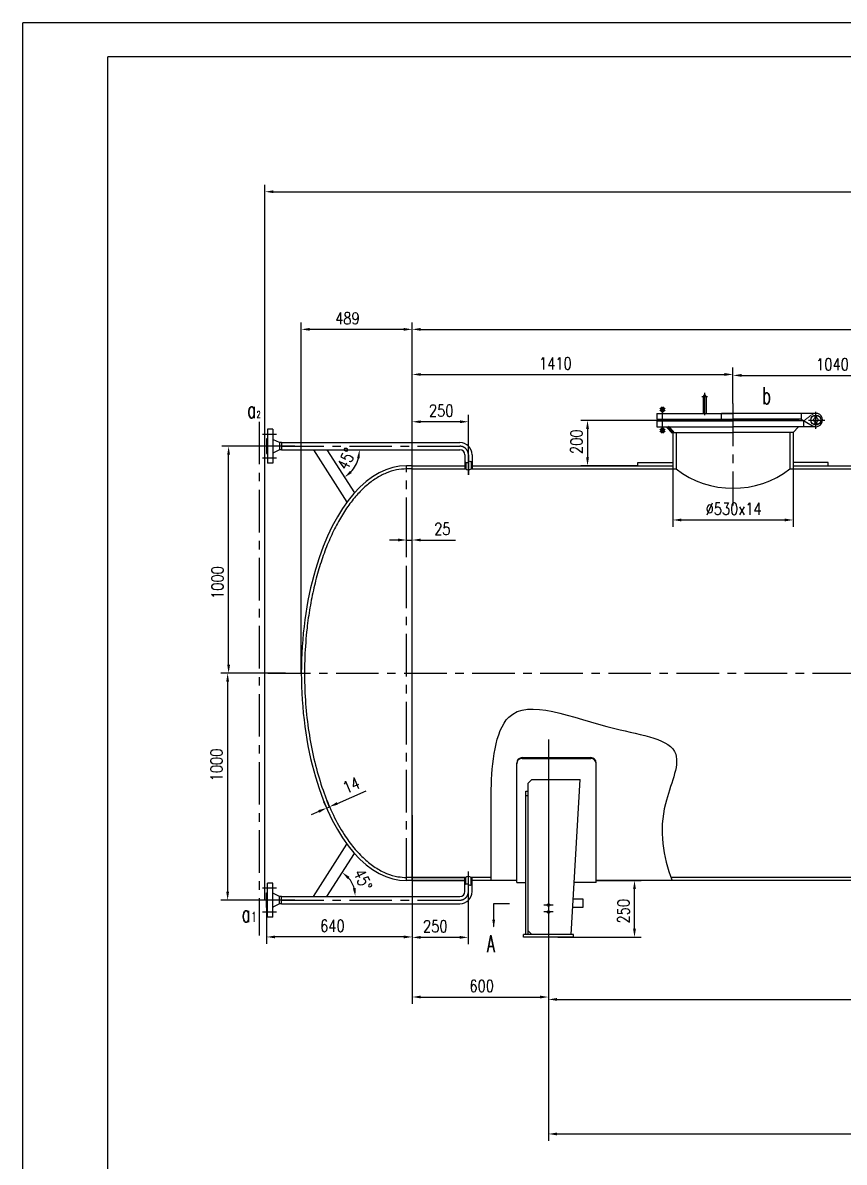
# Model space of a CAD drawing. Header units: millimetres. Extents: x -7118 to 19537, y -1001 to 8760.
# Drawn here: x -375 to 3244, y 3739 to 8760 of the extents above; entities that cross this region are included whole.
import ezdxf

# ---------------------------------------------------------------- set-up
doc = ezdxf.new("R2010")
doc.units = ezdxf.units.MM
doc.header["$LTSCALE"] = 15
for name, pattern in [('ACAD_ISO02W100', [11, 8, -3]), ('ACAD_ISO04W100', [30, 24, -3, 0, -3]), ('ACAD_ISO10W100', [18.7, 12, -3, 0.7, -3]), ('CENTER', [2, 1.25, -0.25, 0.25, -0.25])]:
    doc.linetypes.add(name, pattern=pattern)
doc.layers.get('0').update_dxf_attribs({"color": 3, "linetype": 'CONTINUOUS'})
doc.layers.get('DEFPOINTS').update_dxf_attribs({"linetype": 'CONTINUOUS'})
for name, color, linetype in [('2细线层', 2, 'CONTINUOUS'), ('6文字层', 2, 'CONTINUOUS'), ('7标注层', 2, 'CONTINUOUS'), ('图框层', 7, 'CONTINUOUS'), ('点划线', 1, 'ACAD_ISO04W100')]:
    doc.layers.add(name, color=color, linetype=linetype)
doc.layers.add('粗实线', color=2, linetype='CONTINUOUS', lineweight=70)
doc.layers.add('虚线', color=6, linetype='ACAD_ISO02W100', lineweight=18)
doc.styles.add('HZ1', font='txt.shx', dxfattribs={"width": 0.7, "height": 4, "bigfont": 'hz.shx'})
doc.styles.add('PC_TEXTSTYLE', font='txt.shx', dxfattribs={"width": 0.8, "bigfont": 'hzfs.shx'})
doc.dimstyles.get("Standard").update_dxf_attribs({"dimtxt": 0.18, "dimasz": 0.18, "dimexe": 0.18, "dimexo": 0.0625, "dimgap": 0.09, "dimtad": 0, "dimtih": 1, "dimtoh": 1, "dimdec": 4, "dimzin": 0, "dimdsep": 46, "dimtxsty": 'Standard', "dimcen": 0.09, "dimadec": 0, "dimazin": 0, "dimtfac": 1, "dimtdec": 4, "dimtofl": 0, "dimtmove": 0, "dimatfit": 3, "dimfxl": 0, "dimtolj": 1, "dimtzin": 0, "dimarcsym": 0})
doc.dimstyles.new('TH_GBDIM', dxfattribs={"dimscale": 15, "dimtxt": 3.5, "dimasz": 2.5, "dimexe": 2, "dimexo": 0, "dimgap": 1.5, "dimtad": 1, "dimdec": 1, "dimzin": 0, "dimdsep": 46, "dimtxsty": 'PC_TEXTSTYLE', "dimcen": 2.5, "dimadec": 0, "dimazin": 0, "dimtfac": 0.714286, "dimtdec": 4, "dimtmove": 0, "dimatfit": 3, "dimfxl": 0, "dimtolj": 1, "dimtzin": 0, "dimarcsym": 0})

# ---------------------------------------------------------------- blocks, each defined once
blk = doc.blocks.new('*D208')
at = {"color": 0, "lineweight": -2, "ltscale": 10}
for p, q in [((2754.4, 7038.9), (2703.3, 7038.9)), ((2703.5, 7011.1), (2703.5, 7038.7)), ((2703.4, 7010.9), (2703.3, 7010.9))]:
    blk.add_line(p, q, dxfattribs=at)
at = {"color": 0, "ltscale": 10}
for points in [[(2703.4, 7038.7), (2703.5, 7038.7), (2703.5, 7038.9)], [(2703.4, 7011.1), (2703.5, 7011.1), (2703.5, 7010.9)]]:
    blk.add_solid(points, dxfattribs=at)
at = {"layer": 'DEFPOINTS', "color": 0, "ltscale": 10}
for p in [(2703.5, 7038.9), (2754.4, 7038.9), (2703.5, 7010.9)]:
    blk.add_point(p, dxfattribs=at)
blk = doc.blocks.new('*D212')
at = {"layer": '7标注层', "color": 0, "lineweight": -2, "ltscale": 10}
for p, q in [((2489.4, 6850.6), (2489.4, 6539)), ((3019.4, 6850.6), (3019.4, 6539)), ((2526.9, 6569), (2981.9, 6569))]:
    blk.add_line(p, q, dxfattribs=at)
at = {"layer": '7标注层', "color": 0, "ltscale": 10}
for points in [[(2526.9, 6575.3), (2526.9, 6562.8), (2489.4, 6569)], [(2981.9, 6575.3), (2981.9, 6562.8), (3019.4, 6569)]]:
    blk.add_solid(points, dxfattribs=at)
at = {"layer": 'DEFPOINTS', "color": 0, "ltscale": 10}
for p in [(2489.4, 6850.6), (3019.4, 6850.6), (3019.4, 6569)]:
    blk.add_point(p, dxfattribs=at)
at = {"layer": '7标注层', "color": 0, "ltscale": 10, "insert": (2757.1, 6617.8), "char_height": 52.5, "attachment_point": 5, "style": 'PC_TEXTSTYLE'}
blk.add_mtext('\\A1;%%c530x14{}{}', dxfattribs=at)
blk = doc.blocks.new('*D217')
at = {"layer": '7标注层', "color": 0, "lineweight": -2, "ltscale": 10}
for p, q in [((692.1, 6893.9), (501.9, 6893.9)), ((531.9, 5931.4), (531.9, 6856.4)), ((783, 5893.9), (501.9, 5893.9))]:
    blk.add_line(p, q, dxfattribs=at)
at = {"layer": '7标注层', "color": 0, "ltscale": 10}
for points in [[(525.7, 6856.4), (538.2, 6856.4), (531.9, 6893.9)], [(525.7, 5931.4), (538.2, 5931.4), (531.9, 5893.9)]]:
    blk.add_solid(points, dxfattribs=at)
at = {"layer": 'DEFPOINTS', "color": 0, "ltscale": 10}
for p in [(531.9, 6893.9), (692.1, 6893.9), (783, 5893.9)]:
    blk.add_point(p, dxfattribs=at)
at = {"layer": '7标注层', "color": 0, "ltscale": 10, "insert": (483.2, 6293.3), "char_height": 52.5, "attachment_point": 5, "rotation": 90, "style": 'PC_TEXTSTYLE'}
blk.add_mtext('\\A1;1000', dxfattribs=at)
blk = doc.blocks.new('*D218')
at = {"layer": '7标注层', "color": 0, "lineweight": -2, "ltscale": 10}
for p, q in [((734.7, 5893.9), (497.6, 5893.9)), ((527.6, 5856.4), (527.6, 4931.4)), ((692.1, 4893.9), (497.6, 4893.9))]:
    blk.add_line(p, q, dxfattribs=at)
at = {"layer": '7标注层', "color": 0, "ltscale": 10}
for points in [[(521.4, 5856.4), (533.9, 5856.4), (527.6, 5893.9)], [(521.4, 4931.4), (533.9, 4931.4), (527.6, 4893.9)]]:
    blk.add_solid(points, dxfattribs=at)
at = {"layer": 'DEFPOINTS', "color": 0, "ltscale": 10}
for p in [(734.7, 5893.9), (527.6, 4893.9), (692.1, 4893.9)]:
    blk.add_point(p, dxfattribs=at)
at = {"layer": '7标注层', "color": 0, "ltscale": 10, "insert": (478.9, 5489.2), "char_height": 52.5, "attachment_point": 5, "rotation": 90, "style": 'PC_TEXTSTYLE'}
blk.add_mtext('\\A1;1000', dxfattribs=at)
blk = doc.blocks.new('*D219')
at = {"layer": '7标注层', "color": 0, "lineweight": -2, "ltscale": 10}
for p, q in [((1341.3, 5035.7), (1341.3, 4436.9)), ((1941.3, 4729.9), (1941.3, 4436.9)), ((1378.8, 4466.9), (1903.8, 4466.9))]:
    blk.add_line(p, q, dxfattribs=at)
at = {"layer": '7标注层', "color": 0, "ltscale": 10}
for points in [[(1378.8, 4473.1), (1378.8, 4460.6), (1341.3, 4466.9)], [(1903.8, 4473.1), (1903.8, 4460.6), (1941.3, 4466.9)]]:
    blk.add_solid(points, dxfattribs=at)
at = {"layer": 'DEFPOINTS', "color": 0, "ltscale": 10}
for p in [(1341.3, 5035.7), (1941.3, 4729.9), (1941.3, 4466.9)]:
    blk.add_point(p, dxfattribs=at)
at = {"layer": '7标注层', "color": 0, "ltscale": 10, "insert": (1647.1, 4515.6), "char_height": 52.5, "attachment_point": 5, "style": 'PC_TEXTSTYLE'}
blk.add_mtext('\\A1;600', dxfattribs=at)
blk = doc.blocks.new('*D220')
at = {"layer": '7标注层', "color": 0, "lineweight": -2, "ltscale": 10}
for p, q in [((1941.3, 4729.9), (1941.3, 4426.4)), ((4941.3, 4757.3), (4941.3, 4426.4)), ((1978.8, 4456.4), (4903.8, 4456.4))]:
    blk.add_line(p, q, dxfattribs=at)
at = {"layer": '7标注层', "color": 0, "ltscale": 10}
for points in [[(1978.8, 4462.6), (1978.8, 4450.1), (1941.3, 4456.4)], [(4903.8, 4462.6), (4903.8, 4450.1), (4941.3, 4456.4)]]:
    blk.add_solid(points, dxfattribs=at)
at = {"layer": 'DEFPOINTS', "color": 0, "ltscale": 10}
for p in [(1941.3, 4729.9), (4941.3, 4757.3), (4941.3, 4456.4)]:
    blk.add_point(p, dxfattribs=at)
at = {"layer": '7标注层', "color": 0, "ltscale": 10, "insert": (3488.5, 4505.1), "char_height": 52.5, "attachment_point": 5, "style": 'PC_TEXTSTYLE'}
blk.add_mtext('\\A1;3000', dxfattribs=at)
blk = doc.blocks.new('*D221')
at = {"layer": '7标注层', "color": 0, "lineweight": -2, "ltscale": 10}
for p, q in [((1278.8, 6480.7), (1241.3, 6480.7)), ((1316.3, 6417), (1316.3, 6510.7)), ((1316.3, 6480.7), (1341.3, 6480.7)), ((1341.3, 6417), (1341.3, 6510.7)), ((1378.8, 6480.7), (1531.3, 6480.7))]:
    blk.add_line(p, q, dxfattribs=at)
at = {"layer": '7标注层', "color": 0, "ltscale": 10}
for points in [[(1278.8, 6487), (1278.8, 6474.5), (1316.3, 6480.7)], [(1378.8, 6487), (1378.8, 6474.5), (1341.3, 6480.7)]]:
    blk.add_solid(points, dxfattribs=at)
at = {"layer": 'DEFPOINTS', "color": 0, "ltscale": 10}
for p in [(1341.3, 6480.7), (1316.3, 6417), (1341.3, 6417)]:
    blk.add_point(p, dxfattribs=at)
at = {"layer": '7标注层', "color": 0, "ltscale": 10, "insert": (1473.8, 6529.5), "char_height": 52.5, "attachment_point": 5, "style": 'PC_TEXTSTYLE'}
blk.add_mtext('\\A1;25', dxfattribs=at)
blk = doc.blocks.new('*D222')
at = {"layer": '7标注层', "color": 0, "lineweight": -2, "ltscale": 10}
blk.add_arc((964.7, 6877.9), 144, 317.6175, 345.039, dxfattribs=at)
at = {"layer": '7标注层', "color": 0, "ltscale": 10}
for points in [[(1097.7, 6841.6), (1110.1, 6839.9), (1108.7, 6877.9)], [(1075.1, 6776.1), (1067.1, 6785.6), (1042.4, 6756.7)]]:
    blk.add_solid(points, dxfattribs=at)
at = {"layer": 'DEFPOINTS', "color": 0, "ltscale": 10}
for p in [(764.3, 6877.9), (964.7, 6877.9), (1551.1, 6877.9), (1077.9, 6788.8), (1086.5, 6687.9)]:
    blk.add_point(p, dxfattribs=at)
at = {"layer": '7标注层', "color": 0, "ltscale": 10, "insert": (1051.2, 6838), "char_height": 52.5, "attachment_point": 5, "rotation": 65.2495, "style": 'PC_TEXTSTYLE'}
blk.add_mtext('\\A1;45%%d{}{}', dxfattribs=at)
blk = doc.blocks.new('*D223')
at = {"layer": '7标注层', "color": 0, "lineweight": -2, "ltscale": 10}
for p, q in [((1341.3, 6793.9), (1341.3, 7240.4)), ((2754.4, 7082.2), (2754.4, 7240.4)), ((1378.8, 7210.4), (2716.9, 7210.4))]:
    blk.add_line(p, q, dxfattribs=at)
at = {"layer": '7标注层', "color": 0, "ltscale": 10}
for points in [[(1378.8, 7216.6), (1378.8, 7204.1), (1341.3, 7210.4)], [(2716.9, 7216.6), (2716.9, 7204.1), (2754.4, 7210.4)]]:
    blk.add_solid(points, dxfattribs=at)
at = {"layer": 'DEFPOINTS', "color": 0, "ltscale": 10}
for p in [(2754.4, 7210.4), (2754.4, 7082.2), (1341.3, 6793.9)]:
    blk.add_point(p, dxfattribs=at)
at = {"layer": '7标注层', "color": 0, "ltscale": 10, "insert": (1971.6, 7259.1), "char_height": 52.5, "attachment_point": 5, "style": 'PC_TEXTSTYLE'}
blk.add_mtext('\\A1;1410{}{}', dxfattribs=at)
blk = doc.blocks.new('*D224')
at = {"layer": '7标注层', "color": 0, "lineweight": -2, "ltscale": 10}
for p, q in [((2466.4, 7007.9), (2083.5, 7007.9)), ((2113.5, 6970.4), (2113.5, 6845.4)), ((2334.4, 6807.9), (2083.5, 6807.9))]:
    blk.add_line(p, q, dxfattribs=at)
at = {"layer": '7标注层', "color": 0, "ltscale": 10}
for points in [[(2107.2, 6970.4), (2119.7, 6970.4), (2113.5, 7007.9)], [(2107.2, 6845.4), (2119.7, 6845.4), (2113.5, 6807.9)]]:
    blk.add_solid(points, dxfattribs=at)
at = {"layer": 'DEFPOINTS', "color": 0, "ltscale": 10}
for p in [(2466.4, 7007.9), (2113.5, 6807.9), (2334.4, 6807.9)]:
    blk.add_point(p, dxfattribs=at)
at = {"layer": '7标注层', "color": 0, "ltscale": 10, "insert": (2064.7, 6913.9), "char_height": 52.5, "attachment_point": 5, "rotation": 90, "style": 'PC_TEXTSTYLE'}
blk.add_mtext('\\A1;200', dxfattribs=at)
blk = doc.blocks.new('*D225')
at = {"layer": '7标注层', "color": 0, "lineweight": -2, "ltscale": 10}
for p, q in [((2754.4, 7120.1), (2754.4, 7236.3)), ((3790.3, 7056.9), (3790.3, 7236.3)), ((2791.9, 7206.3), (3752.8, 7206.3))]:
    blk.add_line(p, q, dxfattribs=at)
at = {"layer": '7标注层', "color": 0, "ltscale": 10}
for points in [[(2791.9, 7212.5), (2791.9, 7200), (2754.4, 7206.3)], [(3752.8, 7212.5), (3752.8, 7200), (3790.3, 7206.3)]]:
    blk.add_solid(points, dxfattribs=at)
at = {"layer": 'DEFPOINTS', "color": 0, "ltscale": 10}
for p in [(3790.3, 7206.3), (2754.4, 7120.1), (3790.3, 7056.9)]:
    blk.add_point(p, dxfattribs=at)
at = {"layer": '7标注层', "color": 0, "ltscale": 10, "insert": (3192.7, 7255), "char_height": 52.5, "attachment_point": 5, "style": 'PC_TEXTSTYLE'}
blk.add_mtext('\\A1;1040{}{}', dxfattribs=at)
blk = doc.blocks.new('*D241')
at = {"layer": '7标注层', "color": 0, "lineweight": -2, "ltscale": 10}
for p, q in [((1341.3, 6793.9), (1341.3, 7031.9)), ((1588.6, 6768.6), (1588.6, 7031.9)), ((1551.1, 7001.9), (1378.8, 7001.9))]:
    blk.add_line(p, q, dxfattribs=at)
at = {"layer": '7标注层', "color": 0, "ltscale": 10}
for points in [[(1378.8, 7008.1), (1378.8, 6995.6), (1341.3, 7001.9)], [(1551.1, 7008.1), (1551.1, 6995.6), (1588.6, 7001.9)]]:
    blk.add_solid(points, dxfattribs=at)
at = {"layer": 'DEFPOINTS', "color": 0, "ltscale": 10}
for p in [(1341.3, 7001.9), (1341.3, 6793.9), (1588.6, 6768.6)]:
    blk.add_point(p, dxfattribs=at)
at = {"layer": '7标注层', "color": 0, "ltscale": 10, "insert": (1468.7, 7050.6), "char_height": 52.5, "attachment_point": 5, "style": 'PC_TEXTSTYLE'}
blk.add_mtext('\\A1;250{}{}', dxfattribs=at)
blk = doc.blocks.new('*D242')
at = {"layer": '7标注层', "color": 0, "lineweight": -2, "ltscale": 10}
for p, q in [((1587.3, 4997.7), (1587.3, 4699.7)), ((1341.3, 4962.5), (1341.3, 4699.7)), ((1549.8, 4729.7), (1378.8, 4729.7))]:
    blk.add_line(p, q, dxfattribs=at)
at = {"layer": '7标注层', "color": 0, "ltscale": 10}
for points in [[(1378.8, 4736), (1378.8, 4723.5), (1341.3, 4729.7)], [(1549.8, 4736), (1549.8, 4723.5), (1587.3, 4729.7)]]:
    blk.add_solid(points, dxfattribs=at)
at = {"layer": 'DEFPOINTS', "color": 0, "ltscale": 10}
for p in [(1587.3, 4997.7), (1341.3, 4962.5), (1341.3, 4729.7)]:
    blk.add_point(p, dxfattribs=at)
at = {"layer": '7标注层', "color": 0, "ltscale": 10, "insert": (1442.6, 4778.5), "char_height": 52.5, "attachment_point": 5, "style": 'PC_TEXTSTYLE'}
blk.add_mtext('\\A1;250{}{}', dxfattribs=at)
blk = doc.blocks.new('*D243')
at = {"layer": '7标注层', "color": 0, "lineweight": -2, "ltscale": 10}
for p, q in [((2151.3, 4979.9), (2350.5, 4979.9)), ((2320.5, 4767.4), (2320.5, 4942.4)), ((1983, 4729.9), (2350.5, 4729.9))]:
    blk.add_line(p, q, dxfattribs=at)
at = {"layer": '7标注层', "color": 0, "ltscale": 10}
for points in [[(2314.2, 4942.4), (2326.7, 4942.4), (2320.5, 4979.9)], [(2314.2, 4767.4), (2326.7, 4767.4), (2320.5, 4729.9)]]:
    blk.add_solid(points, dxfattribs=at)
at = {"layer": 'DEFPOINTS', "color": 0, "ltscale": 10}
for p in [(2151.3, 4979.9), (2320.5, 4979.9), (1983, 4729.9)]:
    blk.add_point(p, dxfattribs=at)
at = {"layer": '7标注层', "color": 0, "ltscale": 10, "insert": (2271.7, 4845), "char_height": 52.5, "attachment_point": 5, "rotation": 90, "style": 'PC_TEXTSTYLE'}
blk.add_mtext('\\A1;250', dxfattribs=at)
blk = doc.blocks.new('*D251')
at = {"layer": '7标注层', "color": 0, "lineweight": -2, "ltscale": 10}
for p, q in [((852.3, 5893.9), (852.3, 7439)), ((1341.3, 7207.2), (1341.3, 7439)), ((1303.8, 7409), (889.8, 7409))]:
    blk.add_line(p, q, dxfattribs=at)
at = {"layer": '7标注层', "color": 0, "ltscale": 10}
for points in [[(889.8, 7415.3), (889.8, 7402.8), (852.3, 7409)], [(1303.8, 7415.3), (1303.8, 7402.8), (1341.3, 7409)]]:
    blk.add_solid(points, dxfattribs=at)
at = {"layer": 'DEFPOINTS', "color": 0, "ltscale": 10}
for p in [(852.3, 7409), (1341.3, 7207.2), (852.3, 5893.9)]:
    blk.add_point(p, dxfattribs=at)
at = {"layer": '7标注层', "color": 0, "ltscale": 10, "insert": (1055.4, 7457.8), "char_height": 52.5, "attachment_point": 5, "style": 'PC_TEXTSTYLE'}
blk.add_mtext('\\A1;489', dxfattribs=at)
blk = doc.blocks.new('*D252')
at = {"layer": '7标注层', "color": 0, "lineweight": -2, "ltscale": 10}
for p, q in [((1341.3, 6793.9), (1341.3, 7439)), ((8541.3, 6793.9), (8541.3, 7439)), ((1378.8, 7409), (8503.8, 7409))]:
    blk.add_line(p, q, dxfattribs=at)
at = {"layer": '7标注层', "color": 0, "ltscale": 10}
for points in [[(1378.8, 7415.3), (1378.8, 7402.8), (1341.3, 7409)], [(8503.8, 7415.3), (8503.8, 7402.8), (8541.3, 7409)]]:
    blk.add_solid(points, dxfattribs=at)
at = {"layer": 'DEFPOINTS', "color": 0, "ltscale": 10}
for p in [(8541.3, 7409), (1341.3, 6793.9), (8541.3, 6793.9)]:
    blk.add_point(p, dxfattribs=at)
at = {"layer": '7标注层', "color": 0, "ltscale": 10, "insert": (3430.5, 7457.8), "char_height": 52.5, "attachment_point": 5, "style": 'PC_TEXTSTYLE'}
blk.add_mtext('\\A1;7200', dxfattribs=at)
blk = doc.blocks.new('*D254')
at = {"layer": '7标注层', "color": 0, "lineweight": -2, "ltscale": 10}
for p, q in [((692.1, 4893.9), (692.1, 8045.5)), ((9030.3, 5893.9), (9030.3, 8045.5)), ((729.6, 8015.5), (8992.8, 8015.5))]:
    blk.add_line(p, q, dxfattribs=at)
at = {"layer": '7标注层', "color": 0, "ltscale": 10}
for points in [[(729.6, 8021.8), (729.6, 8009.3), (692.1, 8015.5)], [(8992.8, 8021.8), (8992.8, 8009.3), (9030.3, 8015.5)]]:
    blk.add_solid(points, dxfattribs=at)
at = {"layer": 'DEFPOINTS', "color": 0, "ltscale": 10}
for p in [(9030.3, 8015.5), (9030.3, 5893.9), (692.1, 4893.9)]:
    blk.add_point(p, dxfattribs=at)
at = {"layer": '7标注层', "color": 0, "ltscale": 10, "insert": (4677.4, 8064.3), "char_height": 52.5, "attachment_point": 5, "style": 'PC_TEXTSTYLE'}
blk.add_mtext('\\A1;~8340{}{}', dxfattribs=at)
blk = doc.blocks.new('*D255')
at = {"layer": '7标注层', "color": 0, "lineweight": -2, "ltscale": 10}
for p, q in [((1941.3, 4741.9), (1941.3, 3833.3)), ((7941.3, 4729.9), (7941.3, 3833.3)), ((1978.8, 3863.3), (7903.8, 3863.3))]:
    blk.add_line(p, q, dxfattribs=at)
at = {"layer": '7标注层', "color": 0, "ltscale": 10}
for points in [[(1978.8, 3869.5), (1978.8, 3857), (1941.3, 3863.3)], [(7903.8, 3869.5), (7903.8, 3857), (7941.3, 3863.3)]]:
    blk.add_solid(points, dxfattribs=at)
at = {"layer": 'DEFPOINTS', "color": 0, "ltscale": 10}
for p in [(1941.3, 4741.9), (7941.3, 4729.9), (7941.3, 3863.3)]:
    blk.add_point(p, dxfattribs=at)
at = {"layer": '7标注层', "color": 0, "ltscale": 10, "insert": (4860.5, 3912), "char_height": 52.5, "attachment_point": 5, "style": 'PC_TEXTSTYLE'}
blk.add_mtext('\\A1;6000', dxfattribs=at)
blk = doc.blocks.new('*D266')
at = {"layer": '7标注层', "color": 0, "lineweight": -2, "ltscale": 10}
for p, q in [((1341.3, 5268.1), (1341.3, 4701.5)), ((699.3, 4893.9), (699.3, 4701.5)), ((1303.8, 4731.5), (736.8, 4731.5))]:
    blk.add_line(p, q, dxfattribs=at)
at = {"layer": '7标注层', "color": 0, "ltscale": 10}
for points in [[(736.8, 4737.8), (736.8, 4725.3), (699.3, 4731.5)], [(1303.8, 4737.8), (1303.8, 4725.3), (1341.3, 4731.5)]]:
    blk.add_solid(points, dxfattribs=at)
at = {"layer": 'DEFPOINTS', "color": 0, "ltscale": 10}
for p in [(1341.3, 5268.1), (699.3, 4893.9), (699.3, 4731.5)]:
    blk.add_point(p, dxfattribs=at)
at = {"layer": '7标注层', "color": 0, "ltscale": 10, "insert": (989.2, 4780.3), "char_height": 52.5, "attachment_point": 5, "style": 'PC_TEXTSTYLE'}
blk.add_mtext('\\A1;640{}{}', dxfattribs=at)
blk = doc.blocks.new('*D267')
at = {"layer": '7标注层', "color": 0, "lineweight": -2, "ltscale": 10}
blk.add_arc((964.7, 4909.9), 126, 17.1103, 40.2332, dxfattribs=at)
at = {"layer": '7标注层', "color": 0, "ltscale": 10}
for points in [[(1056.8, 4986.6), (1065.1, 4996), (1032.7, 5016)], [(1091.4, 4947.9), (1079, 4946.1), (1090.8, 4909.9)]]:
    blk.add_solid(points, dxfattribs=at)
at = {"layer": 'DEFPOINTS', "color": 0, "ltscale": 10}
for p in [(1086.5, 5099.9), (1063.7, 4987.9), (764.3, 4909.9), (964.7, 4909.9), (1551.1, 4909.9)]:
    blk.add_point(p, dxfattribs=at)
at = {"layer": '7标注层', "color": 0, "ltscale": 10, "insert": (1123.2, 4983.7), "char_height": 52.5, "attachment_point": 5, "rotation": 294.9567, "style": 'PC_TEXTSTYLE'}
blk.add_mtext('\\A1;45%%d{}{}', dxfattribs=at)
blk = doc.blocks.new('*D268')
at = {"layer": '7标注层', "color": 0, "lineweight": -2, "ltscale": 10}
for p, q in [((1011, 5320.3), (1137.9, 5375.6)), ((964.3, 5298.5), (951.8, 5327.2)), ((977.1, 5304.1), (964.6, 5332.8)), ((929.4, 5284.7), (895, 5269.7)), ((963.8, 5299.7), (976.6, 5305.3))]:
    blk.add_line(p, q, dxfattribs=at)
at = {"layer": '7标注层', "color": 0, "ltscale": 10}
for points in [[(1008.5, 5326), (1013.5, 5314.5), (976.6, 5305.3)], [(926.9, 5290.4), (931.9, 5279), (963.8, 5299.7)]]:
    blk.add_solid(points, dxfattribs=at)
at = {"layer": 'DEFPOINTS', "color": 0, "ltscale": 10}
for p in [(964.3, 5298.5), (976.6, 5305.3), (977.1, 5304.1)]:
    blk.add_point(p, dxfattribs=at)
at = {"layer": '7标注层', "color": 0, "ltscale": 10, "insert": (1072.2, 5400.1), "char_height": 52.5, "attachment_point": 5, "rotation": 23.5518, "style": 'PC_TEXTSTYLE'}
blk.add_mtext('\\A1;14', dxfattribs=at)

msp = doc.modelspace()

# ---------------------------------------------------------------- linework, layer by layer
at = {"color": 2, "linetype": 'CENTER', "ltscale": 10}
for p, q in [((2641.37618, 7111.91864), (2616.85424, 7111.91864)), ((2629.42645, 7129.21026), (2629.42645, 7031.06361)), ((2754.42645, 7082.21026), (2754.42645, 6632.1242)), ((2444.42645, 6952.81818), (2444.42645, 7061.09885)), ((3119.42645, 6971.26341), (3119.42645, 7045.54222)), ((666.3254, 7002.04615), (666.3254, 4738.07312)), ((3086.92645, 7009.41864), (3158.37372, 7009.41864)), ((764.31981, 6893.91864), (1551.05762, 6893.91864)), ((1588.55762, 6856.41864), (1588.55762, 6768.58493)), ((1316.31981, 4979.91864), (1316.31981, 6807.91864)), ((705.31371, 5893.91864), (9168.33387, 5893.91864)), ((1588.55762, 4931.41864), (1588.55762, 5019.25235)), ((764.31981, 4893.91864), (1551.05762, 4893.91864))]:
    msp.add_line(p, q, dxfattribs=at)
at = {"ltscale": 10}
for p, q in [((2622.42645, 7111.91864), (2622.42645, 7038.91864)), ((2636.42645, 7111.91864), (2636.42645, 7038.91864)), ((2419.42645, 7038.91864), (2419.42645, 7012.91864)), ((2419.42645, 7038.91864), (2754.42645, 7038.91864)), ((3119.42645, 7038.91864), (2754.42645, 7038.91864)), ((3055.45136, 7038.91864), (3055.45136, 7012.91864)), ((2419.42645, 7012.91864), (2754.42645, 7012.91864)), ((2419.42645, 7005.91864), (2419.42645, 6979.91864)), ((2419.42645, 7005.91864), (2754.42645, 7005.91864)), ((2419.42645, 6979.91864), (2754.42645, 6979.91864)), ((2466.38815, 7010.91864), (2754.42645, 7010.91864)), ((2466.38815, 7007.91864), (2754.42645, 7007.91864)), ((3055.45136, 7012.91864), (2754.42645, 7012.91864)), ((3042.46474, 7010.91864), (2754.42645, 7010.91864)), ((3042.46474, 7007.91864), (2754.42645, 7007.91864)), ((3065.63217, 7005.91864), (2754.42645, 7005.91864)), ((3119.42645, 6979.91864), (2754.42645, 6979.91864)), ((3042.46474, 6979.91864), (3019.42645, 6953.91864)), ((3042.46474, 7012.91864), (3042.46474, 7005.91864)), ((3055.45136, 7012.91864), (3104.43357, 6984.01267)), ((3066.37193, 7006.47406), (3065.63217, 7005.91864)), ((3065.63217, 7005.91864), (3065.63217, 6979.91864)), ((727.31981, 6968.91864), (703.31981, 6968.91864)), ((703.31981, 6968.91864), (703.31981, 6818.91864)), ((727.31981, 6968.91864), (727.31981, 6818.91864)), ((2489.42645, 6953.91864), (2754.42645, 6953.91864)), ((2489.42645, 6953.91864), (2489.42645, 6793.91864)), ((2503.42645, 6953.91864), (2503.42645, 6793.91864)), ((3019.42645, 6953.91864), (2754.42645, 6953.91864)), ((3005.42645, 6953.91864), (3005.42645, 6793.91864)), ((3019.42645, 6953.91864), (3019.42645, 6793.91864)), ((703.31981, 6926.41864), (699.31981, 6926.41864)), ((699.31981, 6926.41864), (699.31981, 6861.41864)), ((755.49581, 6910.31643), (729.58081, 6922.82712)), ((756.31981, 6909.91864), (756.31981, 6877.91864)), ((764.31981, 6909.91864), (757.2348, 6909.91864)), ((764.31981, 6909.91864), (1551.05762, 6909.91864)), ((764.31981, 6909.91864), (764.31981, 6877.91864)), ((699.31981, 6861.41864), (703.31981, 6861.41864)), ((755.49581, 6877.52084), (729.58081, 6865.01016)), ((764.31981, 6877.91864), (757.2348, 6877.91864)), ((764.31981, 6877.91864), (1551.05762, 6877.91864)), ((905.34004, 6877.91864), (1053.35941, 6646.96966)), ((964.72809, 6877.91864), (1086.49728, 6687.92681)), ((1572.55762, 6856.41864), (1572.55762, 6793.91864)), ((1604.55762, 6856.41864), (1604.55762, 6793.91864)), ((727.31981, 6818.91864), (703.31981, 6818.91864)), ((1341.31981, 6807.91864), (1316.31981, 6807.91864)), ((1341.31981, 6793.91864), (1316.31981, 6793.91864)), ((1341.31981, 6807.91864), (1572.55762, 6807.91864)), ((1341.31981, 4979.91864), (1341.31981, 6807.91864)), ((1341.31981, 6793.91864), (1576.55762, 6793.91864)), ((1576.55762, 6823.23466), (1576.55762, 6793.91864)), ((1600.55762, 6826.67604), (1600.55762, 6793.91864)), ((1600.55762, 6793.91864), (2503.42645, 6793.91864)), ((1604.55762, 6807.91864), (2489.42645, 6807.91864)), ((2334.42645, 6821.91864), (2489.42645, 6821.91864)), ((2334.42645, 6807.91864), (2334.42645, 6821.91864)), ((3005.42645, 6793.91864), (3766.78435, 6793.91864)), ((3174.42645, 6821.91864), (3019.42645, 6821.91864)), ((3019.42645, 6807.91864), (3761.78435, 6807.91864)), ((3174.42645, 6807.91864), (3174.42645, 6821.91864)), ((1801.31981, 4971.91864), (1801.31981, 5497.7548)), ((1825.31981, 5521.7548), (2127.31981, 5521.7548)), ((1825.31981, 5518.57112), (2127.31981, 5518.57112)), ((2151.31981, 4971.91864), (2151.31981, 5497.7548)), ((1867.31981, 5425.91864), (1851.31981, 5409.91864)), ((1867.31981, 5425.91864), (2081.31981, 5425.91864)), ((2041.31981, 4741.91864), (2081.31981, 5425.91864)), ((1841.31981, 4741.91864), (1841.31981, 5373.88669)), ((1841.31981, 5373.88669), (1851.31981, 5373.88669)), ((1851.31981, 4741.91864), (1851.31981, 5409.91864)), ((1841.31981, 5355.5687), (1851.31981, 5355.5687)), ((905.34004, 4909.91864), (1053.35941, 5140.86761)), ((964.72809, 4909.91864), (1086.49728, 5099.91047)), ((1341.31981, 4993.91864), (1316.31981, 4993.91864)), ((1341.31981, 4993.91864), (1316.31981, 4993.91864)), ((1341.31981, 4979.91864), (1316.31981, 4979.91864)), ((1341.31981, 4979.91864), (1316.31981, 4979.91864)), ((1341.31981, 4993.91864), (1576.55762, 4993.91864)), ((1576.55762, 4993.91864), (1341.31981, 4993.91864)), ((1341.31981, 4979.91864), (1572.55762, 4979.91864)), ((1572.55762, 4979.91864), (1341.31981, 4979.91864)), ((1572.55762, 4931.41864), (1572.55762, 4993.91864)), ((1576.55762, 4964.60262), (1576.55762, 4993.91864)), ((1600.55762, 4961.16123), (1600.55762, 4993.91864)), ((1689.14706, 4993.91864), (1600.55762, 4993.91864)), ((1604.55762, 4931.41864), (1604.55762, 4993.91864)), ((1801.31981, 4979.91864), (1604.55762, 4979.91864)), ((1801.31981, 4971.91864), (1841.31981, 4971.91864)), ((2151.31981, 4971.91864), (2054.7701, 4971.91864)), ((4912.81981, 4979.91864), (2151.31981, 4979.91864)), ((4917.81981, 4993.91864), (2481.01278, 4993.91864)), ((699.31981, 4926.41864), (703.31981, 4926.41864)), ((699.31981, 4861.41864), (699.31981, 4926.41864)), ((703.31981, 4818.91864), (703.31981, 4968.91864)), ((727.31981, 4968.91864), (703.31981, 4968.91864)), ((727.31981, 4818.91864), (727.31981, 4968.91864)), ((755.49581, 4910.31643), (729.58081, 4922.82712)), ((755.49581, 4877.52084), (729.58081, 4865.01016)), ((756.31981, 4877.91864), (756.31981, 4909.91864)), ((764.31981, 4909.91864), (757.2348, 4909.91864)), ((764.31981, 4877.91864), (757.2348, 4877.91864)), ((764.31981, 4909.91864), (1551.05762, 4909.91864)), ((764.31981, 4877.91864), (764.31981, 4909.91864)), ((764.31981, 4877.91864), (1551.05762, 4877.91864)), ((1699.88487, 4777.62701), (1699.88487, 4878.87001)), ((1699.88487, 4878.87001), (1769.38884, 4878.87001)), ((703.31981, 4861.41864), (699.31981, 4861.41864)), ((727.31981, 4818.91864), (703.31981, 4818.91864)), ((2051.31981, 4741.91864), (1831.31981, 4741.91864)), ((1831.31981, 4729.91864), (1831.31981, 4741.91864)), ((2051.31981, 4729.91864), (1831.31981, 4729.91864)), ((1867.31981, 4741.91864), (1851.31981, 4757.91864)), ((2051.31981, 4729.91864), (2051.31981, 4741.91864))]:
    msp.add_line(p, q, dxfattribs=at)
for p, q in [((3116.92645, 6998.13664), (3114.17645, 6993.3735)), ((3116.05145, 6992.29097), (3114.17645, 6993.3735)), ((3119.42645, 6998.13664), (3116.05145, 6992.29097)), ((3116.92645, 6999.73618), (3116.92645, 6998.13664)), ((3116.92702, 7019.41871), (3116.92702, 7019.10116)), ((3119.42645, 6998.13664), (3124.80145, 6988.82687)), ((3121.92645, 7019.41864), (3121.92645, 7019.1011)), ((3121.92645, 6999.73618), (3121.92645, 6998.13664)), ((3121.92645, 6998.13664), (3126.67645, 6989.9094)), ((3126.67645, 6989.9094), (3124.80145, 6988.82687))]:
    msp.add_line(p, q)
at = {"color": 1, "linetype": 'ACAD_ISO10W100', "ltscale": 10}
for p, q in [((743.38762, 6946.41864), (681.38762, 6946.41864)), ((824.31981, 6893.91864), (692.07471, 6893.91864)), ((743.38762, 6841.41864), (681.38762, 6841.41864)), ((1941.31981, 5601.7548), (1941.31981, 4649.91864)), ((743.38762, 4946.41864), (681.38762, 4946.41864)), ((824.31981, 4893.91864), (692.07471, 4893.91864)), ((1961.31981, 4871.91864), (1921.31981, 4871.91864)), ((743.38762, 4841.41864), (681.38762, 4841.41864)), ((1961.31981, 4841.91864), (1921.31981, 4841.91864))]:
    msp.add_line(p, q, dxfattribs=at)
at = {"ltscale": 10}
msp.add_lwpolyline([(2050.49548, 4898.82261), (2093.00873, 4898.82261), (2093.00873, 4861.64399), (2048.32129, 4861.64399)], dxfattribs=at)
for centre, radius in [((3119.42645, 7009.41864), 22), ((3119.42645, 7009.41864), 10), ((1941.31981, 4871.91864), 5.5), ((1941.31981, 4841.91864), 5.5)]:
    msp.add_circle(centre, radius, dxfattribs=at)
for centre, radius, start, end in [((2629.42645, 7111.91864), 7, 0, 180), ((3119.42645, 7009.41864), 29.5, 239.45377785, 90), ((731.31981, 6926.42933), 4, 180, 244.23067238), ((757.2348, 6913.91864), 4, 244.23067238, 270), ((1551.05762, 6856.41864), 53.5, 0, 90), ((731.31981, 6861.40795), 4, 115.76932762, 180), ((757.2348, 6873.91864), 4, 90, 115.76932762), ((1551.05762, 6856.41864), 21.5, 0, 90), ((1588.55762, 6810.94337), 20.82886, 234.82164143, 305.17835857), ((2754.42645, 7121.35614), 412.5728, 232.52772363, 307.47227637), ((1825.31981, 5497.7548), 24, 90, 180), ((1825.31981, 5494.57112), 24, 90, 180), ((2127.31981, 5497.7548), 24, 0, 90), ((2127.31981, 5494.57112), 24, 0, 90), ((1588.55762, 4976.89391), 20.82886, 54.82164143, 125.17835857), ((731.31981, 4926.42933), 4, 180, 244.23067238), ((1551.05762, 4931.41864), 21.5, 270, 0), ((1551.05762, 4931.41864), 53.5, 270, 0), ((757.2348, 4913.91864), 4, 244.23067238, 270), ((757.2348, 4873.91864), 4, 90, 115.76932762), ((731.31981, 4861.40795), 4, 115.76932762, 180)]:
    msp.add_arc(centre, radius, start, end, dxfattribs=at)
for centre, radius, start, end in [((3119.42645, 7024.81864), 4.6, 317.49898899, 222.50101101), ((3113.53359, 7019.41864), 3.39286, 0, 42.50101101), ((3119.42645, 7024.7719), 2.5, 309.93439273, 230.06560727), ((3114.94496, 7019.41864), 4.48149, 0, 50.06560727), ((3123.90793, 7019.41864), 4.48149, 129.93439273, 180), ((3125.3193, 7019.41864), 3.39286, 137.49898899, 180)]:
    msp.add_arc(centre, radius, start, end)
at = {"color": 2, "linetype": 'CENTER', "ltscale": 10}
for centre, start, end in [((1551.05762, 6856.41864), 0, 90), ((1551.05762, 4931.41864), 270, 0)]:
    msp.add_arc(centre, 37.5, start, end, dxfattribs=at)
at = {"ltscale": 10}
msp.add_ellipse((1316.31981, 5893.91864), major_axis=(0, 914), ratio=0.5076586433, start_param=0, end_param=3.1415926536, dxfattribs=at)
msp.add_open_spline([(1316.31981, 6793.91864), (1301.20085, 6793.91864), (1286.08111, 6792.37175), (1255.92129, 6786.17504), (1240.88043, 6781.5241), (1210.99551, 6769.10858), (1196.15186, 6761.34302), (1166.82232, 6742.7225), (1152.3372, 6731.8673), (1123.90775, 6707.14598), (1109.96395, 6693.28007), (1082.80061, 6662.66921), (1069.5813, 6645.92455), (1044.03896, 6609.73283), (1031.71601, 6590.28601), (1008.12239, 6548.90301), (996.85174, 6526.967), (975.5014, 6480.84872), (965.42171, 6456.66658), (946.57433, 6406.32442), (937.80666, 6380.16452), (921.68665, 6326.15663), (914.33433, 6298.30876), (901.13051, 6241.23261), (895.27901, 6212.00445), (885.14417, 6152.48988), (880.86084, 6122.20359), (872.69285, 6050.15878), (869.47585, 6008.10133), (866.06093, 5923.50474), (865.86303, 5880.96613), (868.49043, 5796.25856), (871.31572, 5754.09014), (879.93099, 5670.96731), (885.72093, 5630.01343), (900.1449, 5550.14101), (908.77888, 5511.22298), (928.70929, 5436.20482), (940.00568, 5400.10521), (965.01938, 5331.4523), (978.73667, 5298.89954), (1008.29167, 5237.9989), (1024.12934, 5209.65169), (1054.66931, 5162.23122), (1069.0922, 5142.40162), (1098.90947, 5106.27026), (1114.30352, 5089.96898), (1145.81135, 5061.09471), (1161.92429, 5048.52214), (1194.61416, 5027.22606), (1211.18975, 5018.50222), (1244.57888, 5004.94051), (1261.39174, 5000.10091), (1290.92028, 4995.01019), (1303.62021, 4993.91864), (1316.31981, 4993.91864)], degree=3, knots=[0, 0, 0, 0, 0.103928849, 0.103928849, 0.207857698, 0.207857698, 0.3117865471, 0.3117865471, 0.4157153961, 0.4157153961, 0.5196442451, 0.5196442451, 0.6235730941, 0.6235730941, 0.7275019431, 0.7275019431, 0.8314307921, 0.8314307921, 0.9353596412, 0.9353596412, 1.0392884902, 1.0392884902, 1.1432173392, 1.1432173392, 1.2471461882, 1.2471461882, 1.3510750372, 1.3510750372, 1.4914471364, 1.4914471364, 1.6318192356, 1.6318192356, 1.7721913348, 1.7721913348, 1.9125634341, 1.9125634341, 2.0529355333, 2.0529355333, 2.1933076325, 2.1933076325, 2.3336797317, 2.3336797317, 2.4740518309, 2.4740518309, 2.5901004002, 2.5901004002, 2.7061489695, 2.7061489695, 2.8221975388, 2.8221975388, 2.9382461081, 2.9382461081, 3.0542946774, 3.0542946774, 3.1415926536, 3.1415926536, 3.1415926536, 3.1415926536], dxfattribs=at)
at = {"color": 2, "ltscale": 10}
for points in [[(1572.55762, 6825.16864), (1585.22205, 6822.21128), (1592.24745, 6827.02517), (1604.55762, 6825.16864)], [(1572.55762, 4962.66864), (1585.22205, 4965.62599), (1592.24745, 4960.81211), (1604.55762, 4962.66864)]]:
    msp.add_spline(points, degree=3, dxfattribs=at)
msp.add_open_spline([(1689.1523, 4979.91864), (1689.14281, 5000.50895), (1689.12735, 5102.03727), (1689.94495, 5237.93973), (1687.15387, 5453.49625), (1725.62219, 5846.82208), (2153.40816, 5643.76552), (2574.90288, 5594.54872), (2412.5687, 5270.15396), (2446.53088, 5086.53746), (2486.0859, 4979.91864)], degree=3, knots=[19.8007577399, 19.8007577399, 19.8007577399, 19.8007577399, 81.6420252394, 324.5003492661, 421.4482850709, 748.9984118596, 1219.3602020245, 1510.2958307269, 1732.7796917675, 2070.3004675433, 2070.3004675433, 2070.3004675433, 2070.3004675433], dxfattribs=at)
at = {"layer": '2细线层', "ltscale": 10}
for p in [(-375, -150), (12240, 8760)]:
    msp.add_line(p, (-375, 8760), dxfattribs=at)
at = {"layer": '7标注层', "ltscale": 10}
msp.add_solid([(1706.13487, 4807.83677), (1699.88487, 4770.33677), (1693.63487, 4807.83677)], dxfattribs=at)
at = {"layer": '图框层', "ltscale": 10}
for p in [(0, 0), (12090, 8610)]:
    msp.add_line(p, (0, 8610), dxfattribs=at)
at = {"layer": '点划线'}
msp.add_line((3114.07645, 7024.7719), (3124.77645, 7024.7719), dxfattribs=at)
at = {"layer": '粗实线'}
for p, q in [((2435.94117, 7047.11461), (2452.91173, 7064.08517)), ((2452.91173, 7047.11461), (2435.94117, 7064.08517)), ((2466.38815, 7012.91864), (2466.38815, 7005.91864)), ((2466.38815, 6979.91864), (2489.42645, 6953.91864)), ((2435.94117, 6955.15041), (2452.91173, 6972.12097)), ((2452.91173, 6955.15041), (2435.94117, 6972.12097))]:
    msp.add_line(p, q, dxfattribs=at)
at = {"layer": '虚线'}
msp.add_line((3066.37193, 7006.47406), (3099.34122, 7031.22779), dxfattribs=at)
msp.add_arc((3119.4262, 7009.41933), 29.4993, 89.9995337, 126.90007204, dxfattribs=at)

# ---------------------------------------------------------------- texts
at = {"layer": '6文字层', "ltscale": 10, "style": 'HZ1', "width": 0.6}
for s, height, p in [('b', 75, (2884.65583, 7079.66879)), ('a', 75, (614.9568, 7018.1941)), ('2', 30, (655.06119, 7018.88467)), ('a', 75, (590.93842, 4796.65996)), ('1', 45, (631.91657, 4797.56407)), ('A', 75, (1670.16934, 4664.39481))]:
    msp.add_text(s, height=height, dxfattribs=at).set_placement(p)

# ---------------------------------------------------------------- dimensions: what is measured, and where the dimension line sits
at = {"ltscale": 10}
dim = msp.add_linear_dim(base=(2703.4659, 7038.91864), p1=(2703.4659, 7010.91864), p2=(2754.42645, 7038.91864), angle=90, dimstyle='Standard', override={"dimclrt": 7}, dxfattribs=at)
dim.commit()
dim.dimension.update_dxf_attribs({"geometry": '*D208', "text_midpoint": (2703.4659, 7024.91864)})
at = {"layer": '7标注层', "ltscale": 10}
for base, p1, p2, text, picture, middle in [((9030.31981, 8015.50011), (692.07471, 4893.91864), (9030.31981, 5893.91864), '~8340{}{}', '*D254', (4677.39978, 8015.50011)), ((2754.42645, 7210.36363), (1341.31981, 6793.91864), (2754.42645, 7082.21026), '1410{}{}', '*D223', (1971.6003, 7210.36363)), ((3790.28435, 7206.27285), (2754.42645, 7120.10754), (3790.28435, 7056.91864), '1040{}{}', '*D225', (3192.73177, 7206.27285)), ((1341.31981, 7001.86897), (1588.55762, 6768.58493), (1341.31981, 6793.91864), '250{}{}', '*D241', (1468.69744, 7001.86897)), ((3019.42645, 6569.01399), (2489.42645, 6850.62855), (3019.42645, 6850.62855), '%%c<>x14{}{}', '*D212', (2757.11356, 6569.01399)), ((699.31981, 4731.53511), (1341.31981, 5268.13481), (699.31981, 4893.91864), '640{}{}', '*D266', (989.1508, 4731.53511)), ((1341.31981, 4729.732), (1587.32689, 4997.68638), (1341.31981, 4962.52689), '250{}{}', '*D242', (1442.63068, 4729.732))]:
    dim = msp.add_linear_dim(base=base, p1=p1, p2=p2, text=text, dimstyle='TH_GBDIM', override={"dimgap": 1.5, "dimtad": 1, "dimdec": 0, "dimlfac": 1, "dimse1": 0, "dimse2": 0, "dimsd1": 0, "dimsd2": 0}, dxfattribs=at)
    dim.commit()
    dim.dimension.update_dxf_attribs({"geometry": picture, "text_midpoint": middle, "dimtype": 160})
for base, p1, p2, picture, middle in [((852.31981, 7409.00644), (1341.31981, 7207.18494), (852.31981, 5893.91864), '*D251', (1055.41172, 7409.00644)), ((8541.31981, 7409.00644), (1341.31981, 6793.91864), (8541.31981, 6793.91864), '*D252', (3430.46289, 7409.00644)), ((1341.31981, 6480.70196), (1316.31981, 6416.99356), (1341.31981, 6416.99356), '*D221', (1473.81981, 6480.70196)), ((1941.31981, 4466.89658), (1341.31981, 5035.65593), (1941.31981, 4729.91864), '*D219', (1647.11921, 4466.89658)), ((4941.31981, 4456.39564), (1941.31981, 4729.91864), (4941.31981, 4757.25977), '*D220', (3488.51188, 4456.39564)), ((7941.31981, 3863.27515), (1941.31981, 4741.91864), (7941.31981, 4729.91864), '*D255', (4860.50232, 3863.27515))]:
    dim = msp.add_linear_dim(base=base, p1=p1, p2=p2, dimstyle='TH_GBDIM', override={"dimgap": 1.5, "dimtad": 1, "dimdec": 0, "dimlfac": 1, "dimse1": 0, "dimse2": 0, "dimsd1": 0, "dimsd2": 0}, dxfattribs=at)
    dim.commit()
    dim.dimension.update_dxf_attribs({"geometry": picture, "text_midpoint": middle, "dimtype": 160})
for base, p1, p2, angle, picture, middle in [((2113.49884, 6807.91864), (2466.38815, 7007.91864), (2334.42645, 6807.91864), 90, '*D224', (2113.49884, 6913.87518)), ((531.91347, 6893.91864), (782.96835, 5893.91864), (692.07471, 6893.91864), 90, '*D217', (531.91347, 6293.29425)), ((527.62785, 4893.91864), (734.71705, 5893.91864), (692.07471, 4893.91864), 90, '*D218', (527.62785, 5489.21663)), ((976.60282, 5305.27703), (964.28718, 5298.49273), (977.12151, 5304.08707), 203.55183535, '*D268', (1091.64854, 5355.42414)), ((2320.49594, 4979.91864), (1982.98574, 4729.91864), (2151.31981, 4979.91864), 90, '*D243', (2320.49594, 4845.03758))]:
    dim = msp.add_linear_dim(base=base, p1=p1, p2=p2, angle=angle, dimstyle='TH_GBDIM', override={"dimgap": 1.5, "dimtad": 1, "dimdec": 0, "dimlfac": 1, "dimse1": 0, "dimse2": 0, "dimsd1": 0, "dimsd2": 0}, dxfattribs=at)
    dim.commit()
    dim.dimension.update_dxf_attribs({"geometry": picture, "text_midpoint": middle, "dimtype": 160})
for base, line1, line2, picture, middle in [((1077.86352, 6788.79717), ((964.72809, 6877.91864), (1086.49728, 6687.92681)), ((764.31981, 6877.91864), (1551.05762, 6877.91864)), '*D222', (1095.51988, 6817.62129)), ((1063.73898, 4987.91363), ((964.72809, 4909.91864), (1086.49728, 5099.91047)), ((764.31981, 4909.91864), (1551.05762, 4909.91864)), '*D267', (1079.00038, 4963.09963))]:
    dim = msp.add_angular_dim_2l(base=base, line1=line1, line2=line2, text='45%%d{}{}', dimstyle='TH_GBDIM', override={"dimgap": 1.5, "dimtad": 1, "dimtih": 1, "dimse1": 0, "dimse2": 0, "dimsd1": 0, "dimsd2": 0, "dimadec": 0}, dxfattribs=at)
    dim.commit()
    dim.dimension.update_dxf_attribs({"geometry": picture, "text_midpoint": middle, "dimtype": 162})

doc.saveas('drawing.dxf')
